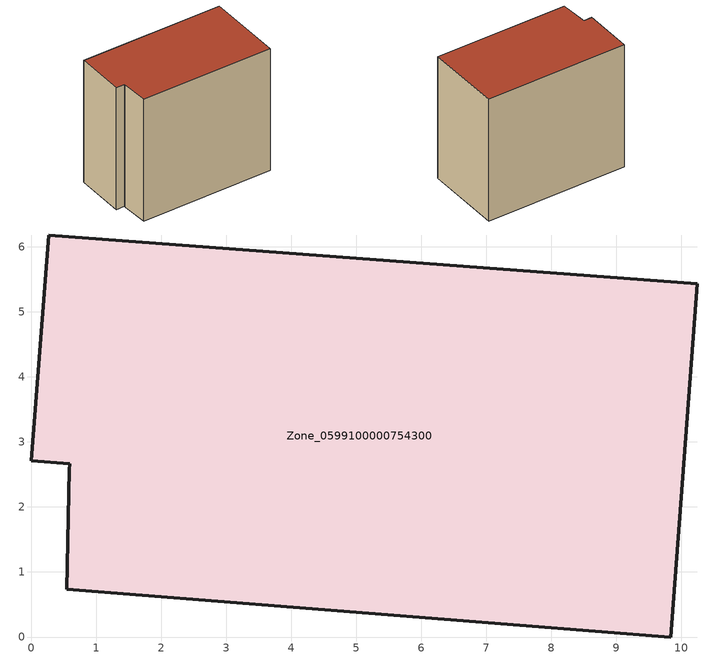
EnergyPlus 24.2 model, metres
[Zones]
Zone_0599100000754300
 floor ground (C_G): 0.59,2.57 0.59,2.67 0,2.71 0.27,6.18 10.24,5.43 9.83,0 0.54,0.73 z0
 wall outside (C_F): 9.83,0 10.24,5.43 0.27,6.18 0,2.71 0.59,2.67 0.59,2.57 0.54,0.73 9.83,0 z0:9.06
 roof outside (C_R): 0.59,2.67 0.59,2.57 0.54,0.73 9.83,0 10.24,5.43 0.27,6.18 0,2.71 z9.06
[BUILDING]
Pand.0599100000754300: North Axis=0; Terrain=City; Loads Convergence Tolerance Value=0.04; Temperature Convergence Tolerance Value=0.4; Solar Distribution=FullExterior; Maximum Number of Warmup Days=25; Minimum Number of Warmup Days=1
[Site:Location]
Rotterdam.The.Hague.AP_ZH_NLD Design_Conditions: Latitude=51.96; Longitude=4.45; Time Zone=1; Elevation=-4.5
[SITE:GROUNDTEMPERATURE:BUILDINGSURFACE]
18, 18, 18, 18, 18, 18, 18, 18, 18, 18, 18, 18
[MATERIAL] Thermal Absorptance=0.9; Solar Absorptance=0.7; Visible Absorptance=0.7
Name | Roughness | Thickness | Conductivity | Density | Specific Heat
G.TI.2006-2014 | MediumSmooth | 0.15 | 0.06 | 540 | 1210
F.TI.2006-2014 | Rough | 0.3 | 0.12 | 1920 | 840
R.TI.2006-2014 | MediumRough | 0.2 | 0.08 | 1500 | 1000
[CONSTRUCTION]
C_G: G.TI.2006-2014
C_F: F.TI.2006-2014
C_R: R.TI.2006-2014
[ZONE]
Zone_0599100000754300: Type=1; Multiplier=1; Ceiling Height=Autocalculate; Volume=Autocalculate; Floor Area=autocalculate; Part of Total Floor Area=Yes
[ZONEINFILTRATION:DESIGNFLOWRATE]
Infil_Zone_0599100000754300: Zone or ZoneList or Space or SpaceList=Zone_0599100000754300; Schedule=AlwaysOn; Design Flow Rate Calculation Method=Flow/Area; Flow Rate per Floor Area=0.0015; Constant Term Coefficient=1; Temperature Term Coefficient=0; Velocity Term Coefficient=0; Velocity Squared Term Coefficient=0
[HVACTEMPLATE:ZONE:IDEALLOADSAIRSYSTEM]
Zone_0599100000754300: Maximum Heating Supply Air Temperature=50; Minimum Cooling Supply Air Temperature=13; Maximum Heating Supply Air Humidity Ratio=0.0156; Minimum Cooling Supply Air Humidity Ratio=0.0077; Heating Limit=NoLimit; Cooling Limit=NoLimit; Dehumidification Control Type=ConstantSensibleHeatRatio; Cooling Sensible Heat Ratio=0.7; Dehumidification Setpoint=60; Humidification Control Type=None; Humidification Setpoint=30; Outdoor Air Method=None; Outdoor Air Flow Rate per Person=0.00944; Outdoor Air Flow Rate per Zone Floor Area=0; Outdoor Air Flow Rate per Zone=0; Demand Controlled Ventilation Type=None; Outdoor Air Economizer Type=NoEconomizer; Heat Recovery Type=None; Sensible Heat Recovery Effectiveness=0.7; Latent Heat Recovery Effectiveness=0.65
[ZONECONTROL:THERMOSTAT]
ThermostatControl_Zone_0599100000754300: Zone or ZoneList=Zone_0599100000754300; Control Type Schedule=DualSetpointControlType; Control 1=Thermostat_Zone_0599100000754300; Temperature Difference Between Cutout And Setpoint=0
[THERMOSTATSETPOINT:DUALSETPOINT]
Thermostat_Zone_0599100000754300: Heating Setpoint Temperature Schedule=HeatingSetpoint_Zone_0599100000754300; Cooling Setpoint Temperature Schedule=CoolingSetpoint_Zone_0599100000754300
[SCHEDULE:COMPACT]
HeatingSetpoint_Zone_0599100000754300: Through: 12/31, For: AllDays, Until: 24:00, 21
CoolingSetpoint_Zone_0599100000754300: Through: 12/31, For: AllDays, Until: 24:00, 24
DualSetpointControlType: Through: 12/31, For: AllDays, Until: 24:00, 4
AlwaysOn: Through: 12/31, For: AllDays, Until: 24:00, 1
